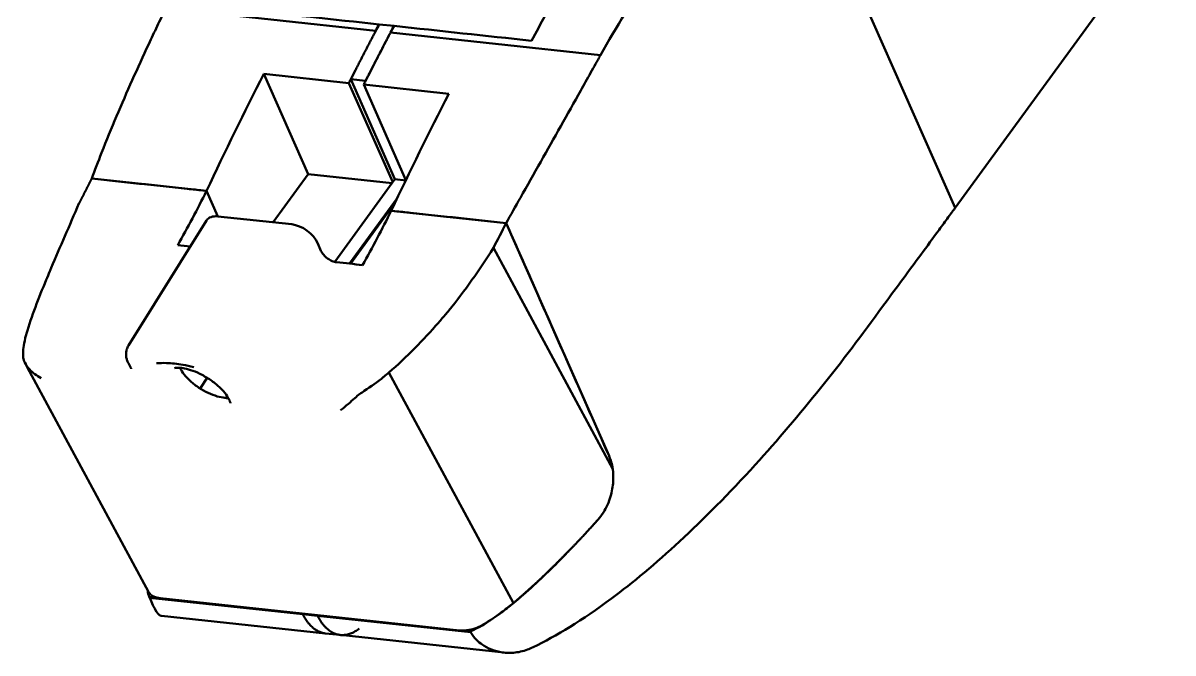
# Model space of a CAD drawing. Header units: millimetres. Extents: x 0 to 420, y 0 to 297.
# Drawn here: x 61.44 to 86.7, y 37.41 to 51.24 of the extents above; entities that cross this region are included whole.
import ezdxf

# ---------------------------------------------------------------- set-up
doc = ezdxf.new("R2010")
doc.units = ezdxf.units.MM
doc.header["$LTSCALE"] = 0.75
doc.layers.add('Sichtbar', color=7, linetype='Continuous', lineweight=50)

msp = doc.modelspace()

# ---------------------------------------------------------------- linework, layer by layer
at = {"layer": 'Sichtbar', "extrusion": (-0.330365, 0.746676, 0.57735)}
for p, q in [((86.702, 53.737, 6.425), (81.917, 47.183, 12.163)), ((79.875, 51.8, 15.731), (81.917, 47.183, 12.163)), ((69.189, 51.07, 19.909), (64.575, 51.565, 16.628)), ((69.265, 51.212, 19.823), (69.265, 51.212, 19.823)), ((69.59, 51.177, 20.054), (69.265, 51.212, 19.823)), ((69.514, 51.035, 20.14), (74.128, 50.539, 23.421)), ((66.731, 50.124, 19.238), (67.705, 47.922, 17.536)), ((66.731, 50.124, 19.238), (68.598, 49.923, 20.566)), ((69.562, 47.744, 18.881), (68.598, 49.923, 20.566)), ((68.964, 49.97, 20.751), (68.64, 50.005, 20.52)), ((69.61, 47.81, 18.824), (68.64, 50.005, 20.52)), ((70.79, 49.688, 22.125), (68.923, 49.889, 20.797)), ((69.85, 47.793, 19.177), (68.923, 49.889, 20.797)), ((65.471, 47.555, 20.622), (62.949, 47.826, 18.829)), ((67.705, 47.922, 17.536), (66.933, 46.865, 18.462)), ((69.548, 47.724, 18.846), (67.705, 47.922, 17.536)), ((68.286, 45.995, 20.412), (69.61, 47.81, 18.824)), ((69.846, 47.784, 18.991), (69.61, 47.81, 18.824)), ((65.389, 47.564, 20.565), (65.471, 47.555, 20.622)), ((65.718, 46.995, 20.19), (65.471, 47.555, 20.622)), ((65.718, 46.995, 20.19), (65.471, 47.555, 20.622)), ((69.664, 47.403, 19.38), (68.608, 45.957, 20.646)), ((69.615, 47.3, 19.433), (68.633, 45.955, 20.611)), ((67.342, 46.821, 23.942), (65.718, 46.995, 22.788)), ((69.611, 47.11, 23.567), (69.53, 47.119, 23.509)), ((69.53, 47.119, 23.509), (72.052, 46.848, 25.303)), ((63.756, 44.158, 24.481), (65.473, 46.907, 22.482)), ((72.052, 46.848, 25.303), (74.313, 41.735, 21.351)), ((67.985, 46.24, 23.816), (67.914, 46.402, 23.941)), ((74.396, 41.446, 21.191), (71.772, 46.301, 25.613)), ((61.483, 43.771, 22.271), (61.581, 43.591, 22.107)), ((63.754, 43.768, 24.366), (63.801, 43.682, 24.287)), ((61.581, 43.591, 22.107), (64.198, 38.748, 17.696)), ((72.212, 38.502, 22.6), (69.477, 43.565, 27.212)), ((65.334, 43.213, 22.714), (65.482, 43.451, 22.541)), ((64.42, 38.614, 17.996), (64.214, 38.636, 17.85)), ((67.586, 38.258, 20.228), (64.221, 38.62, 17.835)), ((64.45, 38.61, 18.019), (71.028, 37.903, 22.697)), ((72.106, 38.417, 22.649), (72.212, 38.502, 22.6)), ((68.083, 37.837, 19.464), (64.485, 38.224, 16.905)), ((67.586, 38.258, 20.228), (67.578, 38.274, 20.241)), ((67.586, 38.258, 20.228), (67.579, 38.274, 20.24)), ((67.91, 38.223, 20.459), (67.586, 38.258, 20.228)), ((67.91, 38.223, 20.459), (67.903, 38.239, 20.472)), ((67.91, 38.223, 20.459), (71.275, 37.862, 22.851)), ((71.058, 37.901, 22.717), (71.265, 37.878, 22.864)), ((68.405, 37.802, 19.693), (68.083, 37.837, 19.464)), ((68.408, 37.802, 19.695), (72.006, 37.415, 22.254))]:
    msp.add_line(p, q, dxfattribs=at)
at = {"layer": 'Sichtbar', "extrusion": (-0.811823, 0.087233, -0.57735)}
msp.add_arc((-48.729, -21.944, -69.015), 1, 225.0125, 244.6397, dxfattribs=at)
at = {"layer": 'Sichtbar', "extrusion": (-0.48153, -0.659279, 0.577477)}
for centre, start_param, end_param in [((65.884, 46.62, 22.498), 0.00011, 0.825403), ((67.508, 46.446, 23.653), -1.570796, 0)]:
    msp.add_ellipse(centre, major_axis=(-0.166, 0.375, 0.29), ratio=0.996195, start_param=start_param, end_param=end_param, dxfattribs=at)
at = {"layer": 'Sichtbar', "extrusion": (0.811823, -0.087233, 0.57735)}
for points, knots in [([(72.61, 50.852, 22.202), (73.823, 53.106, 20.836), (75.052, 55.168, 19.42), (77.764, 59.304, 16.231), (79.196, 61.286, 14.517), (80.663, 63.217, 12.747), (80.687, 63.249, 12.718), (80.712, 63.281, 12.688), (80.712, 63.281, 12.688), (80.712, 63.282, 12.688)], [-2.33545, -2.33545, -2.33545, -2.33545, -1.19379, -1.19379, -0.020093, -0.020093, -0.000291, -0.000291, 0, 0, 0, 0]), ([(68.64, 50.005, 20.52), (68.674, 50.072, 20.482), (68.726, 50.173, 20.425), (68.794, 50.308, 20.348), (68.846, 50.409, 20.291), (68.898, 50.511, 20.233), (68.95, 50.612, 20.176), (68.993, 50.696, 20.127), (69.028, 50.763, 20.088), (69.054, 50.813, 20.059), (69.081, 50.863, 20.03), (69.107, 50.913, 20.001), (69.133, 50.963, 19.971), (69.155, 51.005, 19.947), (69.173, 51.038, 19.927), (69.186, 51.063, 19.912), (69.199, 51.088, 19.897), (69.212, 51.113, 19.882), (69.223, 51.133, 19.87), (69.232, 51.15, 19.86), (69.239, 51.162, 19.853), (69.244, 51.173, 19.846), (69.249, 51.181, 19.842), (69.252, 51.187, 19.838), (69.255, 51.193, 19.834), (69.258, 51.198, 19.831), (69.26, 51.202, 19.828), (69.262, 51.205, 19.827), (69.263, 51.207, 19.826), (69.264, 51.209, 19.825), (69.264, 51.21, 19.824), (69.265, 51.211, 19.823), (69.265, 51.211, 19.823), (69.265, 51.212, 19.823), (69.265, 51.212, 19.823)], [-1.528197, -1.528197, -1.528197, -1.528197, -1.273864, -1.146505, -1.019058, -0.891555, -0.764028, -0.636506, -0.572756, -0.509019, -0.445298, -0.381597, -0.317919, -0.254268, -0.222453, -0.190647, -0.158849, -0.12706, -0.09528, -0.079393, -0.06351, -0.047628, -0.039689, -0.031749, -0.023811, -0.015873, -0.011905, -0.007936, -0.005952, -0.003968, -0.001984, -0.000992, -0.000496, 0, 0, 0, 0]), ([(69.514, 51.035, 20.14), (69.512, 51.031, 20.142), (69.51, 51.027, 20.144), (69.506, 51.02, 20.148), (69.504, 51.016, 20.151), (69.498, 51.005, 20.157), (69.494, 50.997, 20.161), (69.483, 50.975, 20.174), (69.475, 50.96, 20.183), (69.452, 50.916, 20.209), (69.436, 50.886, 20.226), (69.39, 50.797, 20.278), (69.359, 50.737, 20.312), (69.267, 50.558, 20.415), (69.205, 50.439, 20.484), (69.111, 50.257, 20.588), (69.079, 50.195, 20.624), (69.047, 50.132, 20.659)], [-22.284653, -22.284653, -22.284653, -22.284653, -22.267219, -22.267219, -22.249271, -22.249271, -22.213172, -22.213172, -22.140977, -22.140977, -21.996587, -21.996587, -21.707805, -21.707805, -21.130236, -21.130236, -20.828039, -20.828039, -20.828039, -20.828039]), ([(69.494, 50.996, 20.162), (69.491, 50.99, 20.166), (69.479, 50.968, 20.179), (69.458, 50.929, 20.202), (69.432, 50.879, 20.231), (69.405, 50.828, 20.261), (69.379, 50.778, 20.29), (69.353, 50.728, 20.319), (69.318, 50.661, 20.358), (69.275, 50.577, 20.406), (69.223, 50.476, 20.464), (69.171, 50.375, 20.522), (69.119, 50.273, 20.579), (69.05, 50.138, 20.656), (68.999, 50.037, 20.713), (68.964, 49.97, 20.751)], [0.231452, 0.231452, 0.231452, 0.231452, 0.254268, 0.317919, 0.381597, 0.445298, 0.509019, 0.572756, 0.636506, 0.764028, 0.891555, 1.019058, 1.146505, 1.273864, 1.528197, 1.528197, 1.528197, 1.528197]), ([(68.964, 49.97, 20.751), (68.978, 49.997, 20.736), (68.992, 50.024, 20.721), (69.019, 50.078, 20.69), (69.033, 50.105, 20.675), (69.047, 50.132, 20.659)], [0, 0, 0, 0, 0.1020312, 0.1020312, 0.2040623, 0.2040623, 0.2040623, 0.2040623]), ([(68.598, 49.923, 20.566), (68.605, 49.937, 20.559), (68.612, 49.951, 20.551), (68.626, 49.978, 20.536), (68.633, 49.991, 20.528), (68.64, 50.005, 20.52)], [0, 0, 0, 0, 0.0510321, 0.0510321, 0.1020627, 0.1020627, 0.1020627, 0.1020627]), ([(68.923, 49.889, 20.797), (68.93, 49.902, 20.79), (68.937, 49.916, 20.782), (68.95, 49.943, 20.767), (68.957, 49.956, 20.759), (68.964, 49.97, 20.751)], [0, 0, 0, 0, 0.0510321, 0.0510321, 0.1020627, 0.1020627, 0.1020627, 0.1020627]), ([(67.586, 38.258, 20.228), (67.586, 38.258, 20.228), (67.586, 38.258, 20.228), (67.586, 38.258, 20.228), (67.586, 38.258, 20.228), (67.586, 38.258, 20.228), (67.586, 38.258, 20.228), (67.586, 38.258, 20.227), (67.586, 38.258, 20.227), (67.586, 38.258, 20.227), (67.586, 38.258, 20.227), (67.586, 38.257, 20.227), (67.586, 38.257, 20.227), (67.586, 38.257, 20.227), (67.586, 38.257, 20.226), (67.587, 38.256, 20.226), (67.587, 38.256, 20.225), (67.587, 38.255, 20.225), (67.588, 38.254, 20.224), (67.588, 38.253, 20.223), (67.588, 38.252, 20.223), (67.589, 38.251, 20.222), (67.59, 38.25, 20.22), (67.591, 38.248, 20.219), (67.591, 38.246, 20.217), (67.593, 38.244, 20.216), (67.594, 38.241, 20.213), (67.596, 38.238, 20.21), (67.598, 38.235, 20.207), (67.599, 38.231, 20.204), (67.601, 38.228, 20.201), (67.603, 38.224, 20.197), (67.606, 38.218, 20.192), (67.61, 38.212, 20.187), (67.613, 38.206, 20.181), (67.617, 38.199, 20.175), (67.622, 38.191, 20.167), (67.628, 38.18, 20.156), (67.635, 38.168, 20.144), (67.643, 38.156, 20.132), (67.65, 38.144, 20.12), (67.658, 38.133, 20.107), (67.665, 38.121, 20.095), (67.676, 38.107, 20.078), (67.689, 38.089, 20.057), (67.705, 38.068, 20.031), (67.721, 38.048, 20.005), (67.738, 38.029, 19.979), (67.755, 38.011, 19.952), (67.778, 37.988, 19.916), (67.807, 37.961, 19.871), (67.843, 37.932, 19.816), (67.88, 37.908, 19.76), (67.918, 37.886, 19.704), (67.957, 37.868, 19.646), (67.996, 37.854, 19.589), (68.036, 37.844, 19.531), (68.066, 37.839, 19.488), (68.083, 37.837, 19.465), (68.086, 37.837, 19.461)], [0, 0, 0, 0, 0.000019, 0.000037, 0.000075, 0.000149, 0.000224, 0.000299, 0.000448, 0.000597, 0.000896, 0.001195, 0.001493, 0.001792, 0.002389, 0.002986, 0.003584, 0.004778, 0.005972, 0.007165, 0.008359, 0.009552, 0.011938, 0.014322, 0.016706, 0.019089, 0.023852, 0.028612, 0.033368, 0.03812, 0.042869, 0.047615, 0.057095, 0.066562, 0.076015, 0.085455, 0.094881, 0.113695, 0.132459, 0.151173, 0.169839, 0.188459, 0.207034, 0.225565, 0.262501, 0.299278, 0.335906, 0.372396, 0.408759, 0.445003, 0.51717, 0.588979, 0.660506, 0.731822, 0.802998, 0.874106, 0.945214, 1.016393, 1.031566, 1.031566, 1.031566, 1.031566]), ([(68.083, 37.837, 19.464), (68.081, 37.837, 19.467), (68.066, 37.839, 19.489), (68.036, 37.844, 19.531), (67.996, 37.854, 19.589), (67.957, 37.868, 19.646), (67.918, 37.886, 19.704), (67.88, 37.908, 19.76), (67.843, 37.932, 19.816), (67.807, 37.961, 19.871), (67.778, 37.988, 19.916), (67.755, 38.011, 19.952), (67.738, 38.029, 19.979), (67.721, 38.048, 20.005), (67.705, 38.068, 20.031), (67.689, 38.089, 20.057), (67.676, 38.107, 20.078), (67.665, 38.121, 20.095), (67.658, 38.133, 20.107), (67.65, 38.144, 20.12), (67.643, 38.156, 20.132), (67.635, 38.168, 20.144), (67.628, 38.18, 20.156), (67.622, 38.191, 20.167), (67.617, 38.199, 20.175), (67.613, 38.206, 20.181), (67.61, 38.212, 20.187), (67.606, 38.218, 20.192), (67.603, 38.224, 20.197), (67.601, 38.228, 20.201), (67.599, 38.231, 20.204), (67.598, 38.235, 20.207), (67.596, 38.238, 20.21), (67.594, 38.241, 20.213), (67.593, 38.244, 20.216), (67.591, 38.246, 20.217), (67.591, 38.248, 20.219), (67.59, 38.25, 20.22), (67.589, 38.251, 20.222), (67.588, 38.252, 20.223), (67.588, 38.253, 20.223), (67.588, 38.254, 20.224), (67.587, 38.255, 20.225), (67.587, 38.256, 20.225), (67.587, 38.256, 20.226), (67.586, 38.257, 20.226), (67.586, 38.257, 20.227), (67.586, 38.257, 20.227), (67.586, 38.257, 20.227), (67.586, 38.258, 20.227), (67.586, 38.258, 20.227), (67.586, 38.258, 20.227), (67.586, 38.258, 20.227), (67.586, 38.258, 20.228), (67.586, 38.258, 20.228), (67.586, 38.258, 20.228), (67.586, 38.258, 20.228), (67.586, 38.258, 20.228), (67.586, 38.258, 20.228), (67.586, 38.258, 20.228)], [-1.027156, -1.027156, -1.027156, -1.027156, -1.016393, -0.945214, -0.874105, -0.802998, -0.731822, -0.660506, -0.588979, -0.51717, -0.445003, -0.408759, -0.372396, -0.335906, -0.299277, -0.262501, -0.225565, -0.207034, -0.188459, -0.169839, -0.151173, -0.132459, -0.113695, -0.094881, -0.085455, -0.076015, -0.066562, -0.057095, -0.047615, -0.042869, -0.03812, -0.033368, -0.028612, -0.023852, -0.019089, -0.016706, -0.014322, -0.011937, -0.009552, -0.008358, -0.007165, -0.005971, -0.004778, -0.003583, -0.002986, -0.002389, -0.001792, -0.001493, -0.001194, -0.000896, -0.000597, -0.000448, -0.000298, -0.000224, -0.000149, -0.000074, -0.000037, -0.000018, 0, 0, 0, 0]), ([(67.91, 38.223, 20.459), (67.91, 38.223, 20.459), (67.91, 38.223, 20.459), (67.91, 38.223, 20.459), (67.91, 38.223, 20.459), (67.91, 38.223, 20.459), (67.91, 38.223, 20.458), (67.91, 38.223, 20.458), (67.91, 38.223, 20.458), (67.91, 38.223, 20.458), (67.911, 38.223, 20.458), (67.911, 38.223, 20.458), (67.911, 38.222, 20.458), (67.911, 38.222, 20.457), (67.911, 38.222, 20.457), (67.911, 38.221, 20.457), (67.912, 38.221, 20.456), (67.912, 38.22, 20.456), (67.912, 38.219, 20.455), (67.913, 38.218, 20.454), (67.913, 38.217, 20.454), (67.914, 38.216, 20.453), (67.915, 38.215, 20.451), (67.915, 38.213, 20.45), (67.916, 38.212, 20.448), (67.917, 38.209, 20.446), (67.919, 38.207, 20.444), (67.921, 38.203, 20.441), (67.922, 38.2, 20.438), (67.924, 38.197, 20.435), (67.926, 38.193, 20.432), (67.928, 38.189, 20.428), (67.931, 38.183, 20.423), (67.935, 38.177, 20.417), (67.938, 38.171, 20.411), (67.942, 38.164, 20.405), (67.946, 38.156, 20.397), (67.953, 38.146, 20.387), (67.96, 38.133, 20.375), (67.967, 38.121, 20.363), (67.975, 38.109, 20.351), (67.982, 38.098, 20.338), (67.99, 38.087, 20.326), (68, 38.072, 20.309), (68.014, 38.054, 20.288), (68.03, 38.033, 20.262), (68.046, 38.013, 20.236), (68.063, 37.994, 20.21), (68.08, 37.976, 20.183), (68.103, 37.953, 20.147), (68.132, 37.926, 20.102), (68.168, 37.898, 20.047), (68.205, 37.873, 19.991), (68.243, 37.851, 19.934), (68.282, 37.834, 19.877), (68.321, 37.819, 19.82), (68.361, 37.809, 19.762), (68.39, 37.804, 19.72), (68.406, 37.802, 19.698), (68.408, 37.802, 19.695)], [0, 0, 0, 0, 0.000019, 0.000037, 0.000075, 0.000149, 0.000224, 0.000299, 0.000448, 0.000597, 0.000896, 0.001195, 0.001493, 0.001792, 0.002389, 0.002986, 0.003584, 0.004778, 0.005972, 0.007165, 0.008359, 0.009552, 0.011938, 0.014322, 0.016706, 0.019089, 0.023852, 0.028612, 0.033368, 0.03812, 0.042869, 0.047615, 0.057095, 0.066562, 0.076015, 0.085455, 0.094881, 0.113695, 0.132459, 0.151173, 0.169839, 0.188459, 0.207034, 0.225565, 0.262501, 0.299278, 0.335906, 0.372396, 0.408759, 0.445003, 0.51717, 0.588979, 0.660506, 0.731822, 0.802998, 0.874106, 0.945214, 1.016393, 1.027156, 1.027156, 1.027156, 1.027156]), ([(67.91, 38.223, 20.459), (67.91, 38.223, 20.459), (67.91, 38.223, 20.459), (67.91, 38.223, 20.459), (67.91, 38.223, 20.459), (67.91, 38.223, 20.459), (67.91, 38.223, 20.458), (67.91, 38.223, 20.458), (67.91, 38.223, 20.458), (67.91, 38.223, 20.458), (67.911, 38.223, 20.458), (67.911, 38.223, 20.458), (67.911, 38.222, 20.458), (67.911, 38.222, 20.457), (67.911, 38.222, 20.457), (67.911, 38.221, 20.457), (67.912, 38.221, 20.456), (67.912, 38.22, 20.456), (67.912, 38.219, 20.455), (67.913, 38.218, 20.454), (67.913, 38.217, 20.454), (67.914, 38.216, 20.453), (67.915, 38.215, 20.451), (67.915, 38.213, 20.45), (67.916, 38.212, 20.448), (67.917, 38.209, 20.446), (67.919, 38.207, 20.444), (67.921, 38.203, 20.441), (67.922, 38.2, 20.438), (67.924, 38.197, 20.435), (67.926, 38.193, 20.432), (67.928, 38.189, 20.428), (67.931, 38.183, 20.423), (67.935, 38.177, 20.417), (67.938, 38.171, 20.411), (67.942, 38.164, 20.406), (67.946, 38.156, 20.397), (67.953, 38.146, 20.387), (67.96, 38.133, 20.375), (67.967, 38.121, 20.363), (67.975, 38.109, 20.351), (67.982, 38.098, 20.338), (67.99, 38.087, 20.326), (68, 38.072, 20.309), (68.014, 38.054, 20.288), (68.03, 38.033, 20.262), (68.046, 38.013, 20.236), (68.063, 37.994, 20.21), (68.08, 37.976, 20.183), (68.103, 37.953, 20.147), (68.132, 37.926, 20.102), (68.168, 37.898, 20.047), (68.205, 37.873, 19.991), (68.243, 37.851, 19.934), (68.282, 37.834, 19.877), (68.321, 37.819, 19.82), (68.361, 37.809, 19.762), (68.402, 37.802, 19.704), (68.443, 37.799, 19.646), (68.484, 37.8, 19.587), (68.526, 37.804, 19.529), (68.569, 37.812, 19.471), (68.611, 37.824, 19.413), (68.653, 37.84, 19.356), (68.696, 37.859, 19.299), (68.739, 37.882, 19.242), (68.781, 37.91, 19.186), (68.809, 37.93, 19.15), (68.823, 37.941, 19.132)], [0, 0, 0, 0, 0.000018, 0.000037, 0.000074, 0.000149, 0.000224, 0.000298, 0.000448, 0.000597, 0.000896, 0.001194, 0.001493, 0.001792, 0.002389, 0.002986, 0.003583, 0.004778, 0.005971, 0.007165, 0.008358, 0.009552, 0.011937, 0.014322, 0.016706, 0.019089, 0.023852, 0.028612, 0.033368, 0.03812, 0.042869, 0.047615, 0.057095, 0.066562, 0.076015, 0.085455, 0.094881, 0.113695, 0.132459, 0.151173, 0.169839, 0.188459, 0.207034, 0.225565, 0.262501, 0.299277, 0.335906, 0.372396, 0.408759, 0.445003, 0.51717, 0.588979, 0.660506, 0.731822, 0.802998, 0.874105, 0.945214, 1.016393, 1.087713, 1.159245, 1.231063, 1.303239, 1.375851, 1.448977, 1.522698, 1.5971, 1.672269, 1.748297, 1.748297, 1.748297, 1.748297])]:
    msp.add_open_spline(points, degree=3, knots=knots, dxfattribs=at)
at = {"layer": 'Sichtbar'}
for points, knots in [([(77.772, 56.555, 19.408), (77.771, 56.555, 19.408), (77.77, 56.553, 19.41), (77.698, 56.442, 19.494), (77.071, 55.477, 20.235), (75.535, 52.963, 21.955), (74.834, 51.766, 22.71), (74.128, 50.539, 23.421)], [0, 0, 0, 0, 0.0002878, 0.0002878, 0.2613842, 0.2613842, 0.4912864, 0.4912864, 0.4912864, 0.4912864]), ([(62.949, 47.826, 18.829), (63.016, 48.008, 18.725), (63.089, 48.197, 18.617), (63.377, 48.929, 18.197), (63.605, 49.463, 17.885), (63.958, 50.251, 17.417), (64.078, 50.515, 17.26), (64.262, 50.909, 17.023), (64.324, 51.041, 16.944), (64.418, 51.237, 16.825), (64.449, 51.303, 16.786), (64.496, 51.401, 16.727), (64.512, 51.434, 16.707), (64.536, 51.483, 16.677), (64.543, 51.5, 16.667), (64.555, 51.524, 16.652), (64.559, 51.533, 16.647), (64.565, 51.545, 16.64), (64.567, 51.549, 16.637), (64.57, 51.555, 16.634), (64.571, 51.557, 16.633), (64.573, 51.56, 16.631), (64.573, 51.561, 16.63), (64.575, 51.564, 16.628), (64.575, 51.565, 16.628), (64.575, 51.565, 16.628)], [7.87655, 7.87655, 7.87655, 7.87655, 8.049462, 8.049462, 8.519887, 8.519887, 8.757554, 8.757554, 8.876813, 8.876813, 8.936541, 8.936541, 8.96642, 8.96642, 8.981363, 8.981363, 8.988835, 8.988835, 8.992565, 8.992565, 8.994334, 8.994334, 8.995114, 8.995114, 8.996667, 8.996667, 8.996667, 8.996667]), ([(72.052, 46.848, 25.303), (72.153, 47.026, 25.223), (72.258, 47.212, 25.139), (72.664, 47.931, 24.801), (72.96, 48.458, 24.538), (73.398, 49.237, 24.131), (73.544, 49.498, 23.991), (73.763, 49.888, 23.78), (73.836, 50.018, 23.709), (73.946, 50.214, 23.601), (73.982, 50.279, 23.565), (74.037, 50.376, 23.511), (74.055, 50.409, 23.493), (74.082, 50.458, 23.466), (74.091, 50.474, 23.457), (74.105, 50.498, 23.444), (74.109, 50.506, 23.439), (74.116, 50.519, 23.432), (74.118, 50.523, 23.43), (74.122, 50.529, 23.427), (74.123, 50.53, 23.426), (74.125, 50.534, 23.424), (74.125, 50.535, 23.423), (74.127, 50.538, 23.422), (74.127, 50.539, 23.421), (74.128, 50.539, 23.421)], [7.87655, 7.87655, 7.87655, 7.87655, 8.049462, 8.049462, 8.519887, 8.519887, 8.757554, 8.757554, 8.876813, 8.876813, 8.936541, 8.936541, 8.96642, 8.96642, 8.981363, 8.981363, 8.988835, 8.988835, 8.992565, 8.992565, 8.994334, 8.994334, 8.995114, 8.995114, 8.996667, 8.996667, 8.996667, 8.996667]), ([(62.029, 45.791, 20.241), (62.039, 45.816, 20.221), (62.049, 45.84, 20.201), (62.252, 46.319, 19.802), (62.46, 46.79, 19.458), (62.669, 47.279, 19.139)], [1.940725, 1.940725, 1.940725, 1.940725, 2.040371, 2.040371, 3.907147, 3.907147, 3.907147, 3.907147]), ([(71.772, 46.301, 25.613), (71.471, 45.822, 25.866), (71.148, 45.364, 26.128), (70.771, 44.903, 26.403), (70.752, 44.88, 26.417), (70.732, 44.856, 26.431)], [0, 0, 0, 0, 1.859128, 1.859128, 1.959408, 1.959408, 1.959408, 1.959408]), ([(61.513, 44.42, 21.548), (61.625, 44.796, 21.144), (61.782, 45.198, 20.755), (61.975, 45.663, 20.35), (62.002, 45.727, 20.295), (62.029, 45.791, 20.241)], [-3.911884, -3.911884, -3.911884, -3.911884, -2.234986, -2.234986, -1.969699, -1.969699, -1.969699, -1.969699]), ([(72.643, 37.531, 21.848), (72.643, 37.531, 21.848), (72.643, 37.531, 21.848), (72.643, 37.531, 21.848), (72.643, 37.531, 21.848), (73.153, 37.777, 21.532), (73.728, 38.127, 21.068), (75.305, 39.302, 19.625), (76.37, 40.27, 18.512), (78.504, 42.618, 16.154), (79.441, 43.794, 15.074), (80.323, 45.018, 14.05)], [0, 0, 0, 0, 0.0000638, 0.0000638, 0.0001596, 0.0001596, 0.0574401, 0.0574401, 0.1420578, 0.1420578, 0.2136511, 0.2136511, 0.2136511, 0.2136511]), ([(70.732, 44.856, 26.431), (70.677, 44.79, 26.471), (70.622, 44.725, 26.51), (70.236, 44.28, 26.779), (69.869, 43.906, 27.012), (69.477, 43.565, 27.212)], [-1.958446, -1.958446, -1.958446, -1.958446, -1.671441, -1.671441, 0, 0, 0, 0]), ([(61.439, 43.93, 22.128), (61.439, 43.942, 22.113), (61.439, 43.953, 22.098), (61.441, 44.047, 21.978), (61.452, 44.16, 21.84), (61.488, 44.317, 21.664)], [-0.8343394, -0.8343394, -0.8343394, -0.8343394, -0.7310322, -0.7310322, -0.0116822, -0.0116822, -0.0116822, -0.0116822]), ([(63.754, 43.768, 24.366), (63.744, 43.786, 24.372), (63.735, 43.806, 24.379), (63.72, 43.848, 24.393), (63.713, 43.871, 24.4), (63.704, 43.921, 24.415), (63.701, 43.948, 24.423), (63.703, 44.006, 24.439), (63.707, 44.037, 24.448), (63.725, 44.099, 24.464), (63.739, 44.13, 24.473), (63.756, 44.158, 24.481)], [3.1415927, 3.1415927, 3.1415927, 3.1415927, 3.2906933, 3.2906933, 3.4397939, 3.4397939, 3.5888946, 3.5888946, 3.7379952, 3.7379952, 3.8870958, 3.8870958, 3.8870958, 3.8870958]), ([(61.838, 43.443, 22.422), (61.838, 43.443, 22.422), (61.837, 43.443, 22.422), (61.74, 43.496, 22.409), (61.654, 43.561, 22.386), (61.539, 43.683, 22.328), (61.502, 43.734, 22.298), (61.458, 43.82, 22.237), (61.446, 43.857, 22.207), (61.442, 43.892, 22.172)], [-0.6083872, -0.6083872, -0.6083872, -0.6083872, -0.6073444, -0.6073444, -0.3402231, -0.3402231, -0.1471552, -0.1471552, 0, 0, 0, 0]), ([(64.374, 43.771, 25.05), (64.374, 43.771, 25.051), (64.375, 43.771, 25.052), (64.444, 43.775, 25.116), (64.515, 43.776, 25.177), (64.647, 43.773, 25.281), (64.706, 43.769, 25.326), (64.827, 43.756, 25.412), (64.889, 43.747, 25.454), (65.029, 43.721, 25.542), (65.109, 43.703, 25.589), (65.19, 43.683, 25.631), (65.191, 43.683, 25.632), (65.192, 43.683, 25.632)], [-1.007464, -1.007464, -1.007464, -1.007464, -1.004181, -1.004181, -0.724734, -0.724734, -0.502091, -0.502091, -0.279447, -0.279447, 0, 0, 0.003283, 0.003283, 0.003283, 0.003283]), ([(63.814, 43.65, 24.158), (63.814, 43.65, 24.181), (63.813, 43.653, 24.203), (63.81, 43.664, 24.246), (63.806, 43.672, 24.267), (63.801, 43.682, 24.287)], [0.7608586, 0.7608586, 0.7608586, 0.7608586, 0.8497316, 0.8497316, 0.9442158, 0.9442158, 0.9442158, 0.9442158]), ([(64.765, 43.66, 24.745), (64.765, 43.66, 24.802), (64.772, 43.663, 24.857), (64.802, 43.668, 24.969), (64.828, 43.671, 25.025), (64.897, 43.669, 25.132), (64.941, 43.664, 25.182), (65.044, 43.644, 25.272), (65.104, 43.627, 25.312), (65.235, 43.58, 25.376), (65.305, 43.549, 25.399), (65.448, 43.473, 25.423), (65.52, 43.429, 25.424), (65.654, 43.333, 25.401), (65.716, 43.281, 25.378), (65.821, 43.178, 25.31), (65.865, 43.128, 25.267), (65.931, 43.038, 25.166), (65.955, 42.998, 25.11), (65.984, 42.938, 24.993), (65.991, 42.915, 24.932), (65.996, 42.894, 24.828), (65.996, 42.89, 24.787), (65.996, 42.89, 24.745)], [4.23766, 4.23766, 4.23766, 4.23766, 4.414363, 4.414363, 4.616189, 4.616189, 4.830866, 4.830866, 5.066558, 5.066558, 5.320281, 5.320281, 5.584006, 5.584006, 5.847954, 5.847954, 6.101752, 6.101752, 6.335875, 6.335875, 6.547212, 6.547212, 6.678124, 6.678124, 6.678124, 6.678124]), ([(65.949, 43.006, 23.803), (65.926, 43.005, 23.77), (65.9, 43.006, 23.738), (65.822, 43.014, 23.66), (65.766, 43.025, 23.617), (65.643, 43.061, 23.546), (65.576, 43.086, 23.519), (65.44, 43.149, 23.483), (65.37, 43.189, 23.476), (65.237, 43.276, 23.484), (65.175, 43.325, 23.499), (65.065, 43.425, 23.551), (65.017, 43.476, 23.587), (64.942, 43.572, 23.675), (64.914, 43.616, 23.726), (64.893, 43.66, 23.79), (64.891, 43.664, 23.796), (64.889, 43.668, 23.803)], [1.417492, 1.417492, 1.417492, 1.417492, 1.56665, 1.56665, 1.818626, 1.818626, 2.087037, 2.087037, 2.365813, 2.365813, 2.647173, 2.647173, 2.922967, 2.922967, 3.184919, 3.184919, 3.215107, 3.215107, 3.215107, 3.215107]), ([(69.362, 43.47, 27.264), (69.228, 43.363, 27.322), (69.083, 43.256, 27.375), (68.919, 43.15, 27.418), (68.903, 43.139, 27.422), (68.887, 43.13, 27.425)], [-0.06844801, -0.06844801, -0.06844801, -0.06844801, -0.03836547, -0.03836547, -0.03499415, -0.03499415, -0.03499415, -0.03499415]), ([(68.84, 43.097, 27.433), (68.801, 43.067, 27.438), (68.763, 43.035, 27.432), (68.68, 42.963, 27.403), (68.634, 42.92, 27.373), (68.525, 42.823, 27.273), (68.467, 42.773, 27.193), (68.416, 42.736, 27.101), (68.416, 42.736, 27.1), (68.416, 42.736, 27.1)], [-0.7576794, -0.7576794, -0.7576794, -0.7576794, -0.5740992, -0.5740992, -0.3332415, -0.3332415, 0, 0, 0.0013009, 0.0013009, 0.0013009, 0.0013009]), ([(74.348, 41.643, 21.286), (74.338, 41.674, 21.306), (74.327, 41.703, 21.326), (74.314, 41.733, 21.349), (74.314, 41.734, 21.35), (74.313, 41.736, 21.351)], [-2.9187607, -2.9187607, -2.9187607, -2.9187607, -2.8059998, -2.8059998, -2.8002179, -2.8002179, -2.8002179, -2.8002179]), ([(74.396, 41.446, 21.191), (74.407, 41.358, 21.156), (74.41, 41.266, 21.13), (74.396, 41.063, 21.096), (74.376, 40.953, 21.092), (74.309, 40.719, 21.113), (74.256, 40.599, 21.145), (74.155, 40.437, 21.222), (74.116, 40.385, 21.254), (74.074, 40.338, 21.29)], [-5.461764, -5.461764, -5.461764, -5.461764, -5.176343, -5.176343, -4.842071, -4.842071, -4.442465, -4.442465, -4.225294, -4.225294, -4.225294, -4.225294]), ([(64.221, 38.62, 17.835), (64.221, 38.62, 17.835), (64.221, 38.62, 17.835), (64.221, 38.62, 17.835), (64.221, 38.62, 17.835), (64.221, 38.62, 17.835), (64.221, 38.62, 17.835), (64.221, 38.62, 17.835), (64.221, 38.62, 17.835), (64.222, 38.619, 17.835), (64.222, 38.617, 17.833), (64.28, 38.487, 17.715), (64.317, 38.41, 17.586), (64.386, 38.285, 17.33), (64.427, 38.236, 17.145), (64.478, 38.225, 16.933), (64.482, 38.224, 16.919), (64.485, 38.224, 16.905)], [0, 0, 0, 0, 0.000007961, 0.000007961, 0.000022188, 0.000022188, 0.000032863, 0.000032863, 0.000051071, 0.000051071, 0.000121973, 0.000121973, 0.003267227, 0.003267227, 0.008397944, 0.008397944, 0.00875671, 0.00875671, 0.00875671, 0.00875671]), ([(71.275, 37.862, 22.851), (71.275, 37.862, 22.851), (71.275, 37.862, 22.851), (71.275, 37.862, 22.851), (71.275, 37.862, 22.851), (71.275, 37.862, 22.851), (71.275, 37.862, 22.851), (71.275, 37.862, 22.851), (71.275, 37.862, 22.851), (71.275, 37.861, 22.851), (71.276, 37.859, 22.849), (71.35, 37.728, 22.742), (71.448, 37.644, 22.657), (71.648, 37.505, 22.495), (71.802, 37.444, 22.389), (72.051, 37.409, 22.225), (72.132, 37.406, 22.172), (72.317, 37.421, 22.053), (72.42, 37.443, 21.987), (72.521, 37.48, 21.924)], [0, 0, 0, 0, 0.00000796, 0.00000796, 0.00002219, 0.00002219, 0.00003286, 0.00003286, 0.00005107, 0.00005107, 0.00012197, 0.00012197, 0.00326723, 0.00326723, 0.00839794, 0.00839794, 0.01082114, 0.01082114, 0.01394632, 0.01394632, 0.01394632, 0.01394632])]:
    msp.add_open_spline(points, degree=3, knots=knots, dxfattribs=at)
at = {"layer": 'Sichtbar', "extrusion": (0.106838, 0.994276, 0)}
for points in [[(69.265, 51.212, 19.823), (68.259, 51.32, 19.107), (67.252, 51.428, 18.391), (66.245, 51.536, 17.675)], [(69.59, 51.177, 20.054), (70.597, 51.069, 20.77), (71.603, 50.96, 21.486), (72.61, 50.852, 22.202)], [(64.838, 46.363, 21.331), (64.93, 46.353, 21.397), (65.023, 46.343, 21.463), (65.115, 46.333, 21.528)], [(68.329, 45.987, 23.814), (68.519, 45.967, 23.949), (68.708, 45.947, 24.083), (68.897, 45.926, 24.218)]]:
    msp.add_open_spline(points, degree=3, dxfattribs=at)
at = {"layer": 'Sichtbar', "extrusion": (-0.811823, 0.087233, -0.57735)}
for points, degree, knots in [([(69.189, 51.07, 19.909), (69.187, 51.066, 19.911), (69.185, 51.062, 19.913), (69.181, 51.055, 19.918), (69.179, 51.051, 19.92), (69.175, 51.042, 19.925), (69.172, 51.037, 19.928), (69.169, 51.031, 19.931)], 3, [-22.28465303, -22.28465303, -22.28465303, -22.28465303, -22.26721918, -22.26721918, -22.24927062, -22.24927062, -22.22334444, -22.22334444, -22.22334444, -22.22334444]), ([(62.669, 47.279, 19.139), (62.682, 47.303, 19.125), (62.739, 47.413, 19.061), (62.796, 47.522, 18.998), (62.851, 47.631, 18.936), (62.906, 47.741, 18.875), (62.949, 47.826, 18.829)], 5, [-0.1281163, -0.1281163, -0.1281163, -0.1281163, -0.1281163, -0.1281163, -0.1, 0, 0, 0, 0, 0, 0])]:
    msp.add_open_spline(points, degree=degree, knots=knots, dxfattribs=at)
at = {"layer": 'Sichtbar', "extrusion": (0.811823, -0.087233, 0.57735)}
for points in [[(69.265, 51.212, 19.823), (69.24, 51.164, 19.852), (69.214, 51.117, 19.88), (69.189, 51.07, 19.909)], [(69.59, 51.177, 20.054), (69.565, 51.129, 20.082), (69.539, 51.082, 20.111), (69.514, 51.035, 20.14)], [(66.731, 50.124, 19.238), (66.301, 49.281, 19.715), (65.879, 48.427, 20.18), (65.471, 47.555, 20.622)], [(70.79, 49.688, 22.125), (70.36, 48.845, 22.602), (69.938, 47.991, 23.067), (69.53, 47.119, 23.509)]]:
    msp.add_open_spline(points, degree=3, dxfattribs=at)
at = {"layer": 'Sichtbar', "extrusion": (0.106838, 0.994276, 0)}
for points in [[(65.389, 47.564, 20.565), (65.275, 47.576, 20.484), (65.162, 47.588, 20.403), (64.348, 47.675, 19.824), (63.648, 47.751, 19.326), (62.949, 47.826, 18.829)], [(69.611, 47.11, 23.567), (69.725, 47.098, 23.648), (69.839, 47.085, 23.729), (70.653, 46.998, 24.308), (71.352, 46.923, 24.805), (72.052, 46.848, 25.303)]]:
    msp.add_open_spline(points, degree=3, knots=[-4.37078, -4.37078, -4.37078, -4.37078, -3.949621, -3.949621, -1.364023, -1.364023, -1.364023, -1.364023], dxfattribs=at)
at = {"layer": 'Sichtbar', "extrusion": (-0.811823, 0.087233, -0.57735)}
for points in [[(65.471, 47.555, 20.622), (65.269, 47.148, 20.844), (65.057, 46.749, 21.082), (64.838, 46.363, 21.331)], [(68.897, 45.926, 24.218), (69.116, 46.313, 23.969), (69.328, 46.712, 23.731), (69.53, 47.119, 23.509)], [(72.052, 46.848, 25.303), (71.961, 46.663, 25.403), (71.867, 46.481, 25.507), (71.772, 46.301, 25.613)]]:
    msp.add_open_spline(points, degree=3, dxfattribs=at)
at = {"layer": 'Sichtbar', "extrusion": (0.330365, -0.746676, -0.57735)}
msp.add_open_spline([(80.323, 45.018, 14.05), (80.587, 45.373, 13.743), (80.85, 45.729, 13.433), (81.246, 46.267, 12.964), (81.381, 46.45, 12.804), (81.582, 46.725, 12.564), (81.649, 46.817, 12.483), (81.75, 46.954, 12.363), (81.783, 47, 12.323), (81.834, 47.069, 12.263), (81.85, 47.092, 12.243), (81.875, 47.126, 12.213), (81.884, 47.137, 12.203), (81.896, 47.155, 12.188), (81.901, 47.16, 12.183), (81.907, 47.169, 12.175), (81.909, 47.172, 12.173), (81.913, 47.177, 12.168), (81.915, 47.18, 12.165), (81.917, 47.183, 12.163)], degree=3, knots=[0.050997, 0.050997, 0.050997, 0.050997, 1.665976, 1.665976, 2.500007, 2.500007, 2.917123, 2.917123, 3.125692, 3.125692, 3.229978, 3.229978, 3.282121, 3.282121, 3.308193, 3.308193, 3.32119, 3.32119, 3.333916, 3.333916, 3.333916, 3.333916], dxfattribs=at)
at = {"layer": 'Sichtbar', "extrusion": (-0.914526, -0.404527, 0)}
msp.add_open_spline([(72.052, 46.848, 25.303), (72.246, 46.408, 24.963), (72.441, 45.968, 24.623), (73.195, 44.264, 23.305), (73.754, 43, 22.328), (74.313, 41.736, 21.351)], degree=3, knots=[-10.62593, -10.62593, -10.62593, -10.62593, -8.858738, -8.858738, -3.780269, -3.780269, -3.780269, -3.780269], dxfattribs=at)
at = {"layer": 'Sichtbar', "extrusion": (0.48153, 0.659279, -0.577477)}
msp.add_open_spline([(68.329, 45.987, 23.814), (68.298, 45.991, 23.792), (68.264, 46, 23.774), (68.196, 46.028, 23.749), (68.162, 46.047, 23.743), (68.099, 46.093, 23.743), (68.07, 46.119, 23.749), (68.033, 46.163, 23.767), (68.021, 46.178, 23.775), (68.001, 46.209, 23.793), (67.992, 46.225, 23.804), (67.985, 46.24, 23.816)], degree=3, knots=[0, 0, 0, 0, 0.1160843, 0.1160843, 0.232781, 0.232781, 0.3507097, 0.3507097, 0.4127336, 0.4127336, 0.4748105, 0.4748105, 0.4748105, 0.4748105], dxfattribs=at)
at = {"layer": 'Sichtbar'}
for points in [[(61.488, 44.317, 21.664), (61.488, 44.319, 21.661), (61.489, 44.322, 21.658), (61.49, 44.325, 21.655)], [(61.439, 43.93, 22.128), (61.439, 43.918, 22.144), (61.44, 43.905, 22.158), (61.442, 43.892, 22.172)], [(69.371, 43.478, 27.26), (69.368, 43.475, 27.261), (69.365, 43.473, 27.262), (69.362, 43.47, 27.264)], [(68.84, 43.097, 27.433), (68.855, 43.108, 27.432), (68.871, 43.119, 27.429), (68.887, 43.13, 27.425)], [(72.521, 37.48, 21.924), (72.562, 37.494, 21.898), (72.603, 37.511, 21.873), (72.643, 37.531, 21.848)]]:
    msp.add_open_spline(points, degree=3, dxfattribs=at)
at = {"layer": 'Sichtbar', "extrusion": (0.918079, 0.169837, 0.358171)}
msp.add_open_spline([(61.49, 44.325, 21.655), (61.498, 44.357, 21.619), (61.506, 44.388, 21.584), (61.513, 44.42, 21.548)], degree=3, dxfattribs=at)
at = {"layer": 'Sichtbar', "extrusion": (-0.603753, 0.333363, -0.724121)}
msp.add_open_spline([(69.477, 43.565, 27.212), (69.441, 43.536, 27.228), (69.406, 43.507, 27.244), (69.371, 43.478, 27.26)], degree=3, dxfattribs=at)
at = {"layer": 'Sichtbar', "extrusion": (0.33026, -0.746821, -0.577224)}
for points, degree, knots in [([(72.212, 38.502, 22.6), (72.3, 38.576, 22.554), (72.475, 38.727, 22.459), (72.739, 38.965, 22.303), (73.094, 39.303, 22.069), (73.464, 39.678, 21.795), (73.76, 39.992, 21.558), (73.967, 40.219, 21.382), (74.074, 40.338, 21.29), (74.074, 40.338, 21.29)], 5, [-1, -1, -1, -1, -1, -1, -0.8, -0.6, -0.4, -0.2, -0.1999629, -0.1999629, -0.1999629, -0.1999629, -0.1999629, -0.1999629]), ([(64.198, 38.748, 17.696), (64.205, 38.735, 17.717), (64.213, 38.723, 17.737), (64.247, 38.684, 17.807), (64.278, 38.661, 17.855), (64.355, 38.627, 17.943), (64.4, 38.615, 17.984), (64.45, 38.61, 18.019)], 3, [0.1586811, 0.1586811, 0.1586811, 0.1586811, 0.23524, 0.23524, 0.4190036, 0.4190036, 0.6026551, 0.6026551, 0.6026551, 0.6026551]), ([(71.571, 38.042, 22.829), (71.602, 38.06, 22.822), (71.634, 38.08, 22.815), (71.727, 38.14, 22.791), (71.788, 38.181, 22.772), (71.934, 38.285, 22.722), (72.019, 38.349, 22.688), (72.106, 38.417, 22.649)], 3, [0.006981124, 0.006981124, 0.006981124, 0.006981124, 0.008397944, 0.008397944, 0.010821139, 0.010821139, 0.01394632, 0.01394632, 0.01394632, 0.01394632]), ([(71.028, 37.903, 22.697), (71.091, 37.896, 22.742), (71.161, 37.9, 22.778), (71.291, 37.923, 22.822), (71.349, 37.94, 22.834), (71.464, 37.983, 22.843), (71.519, 38.01, 22.84), (71.571, 38.042, 22.829)], 3, [0, 0, 0, 0, 0.2335511, 0.2335511, 0.417979, 0.417979, 0.6025997, 0.6025997, 0.6025997, 0.6025997])]:
    msp.add_open_spline(points, degree=degree, knots=knots, dxfattribs=at)
at = {"layer": 'Sichtbar', "extrusion": (0.330313, -0.746748, -0.577287)}
msp.add_open_spline([(73.493, 39.713, 21.766), (73.373, 39.588, 21.859), (73.253, 39.465, 21.95), (72.867, 39.079, 22.228), (72.564, 38.793, 22.424), (72.104, 38.412, 22.654), (71.936, 38.282, 22.726), (71.611, 38.061, 22.825), (71.44, 37.958, 22.861), (71.265, 37.878, 22.864)], degree=3, knots=[1.944553, 1.944553, 1.944553, 1.944553, 2.509127, 2.509127, 3.769514, 3.769514, 4.405988, 4.405988, 4.96794, 4.96794, 4.96794, 4.96794], dxfattribs=at)
msp.add_open_spline([(64.178, 38.784, 17.637), (64.184, 38.732, 17.708), (64.196, 38.682, 17.779), (64.214, 38.636, 17.85)], degree=3, dxfattribs=at)
at = {"layer": 'Sichtbar', "extrusion": (-0.463724, -0.697185, 0.546711)}
msp.add_open_spline([(64.214, 38.636, 17.85), (64.216, 38.631, 17.845), (64.219, 38.625, 17.84), (64.221, 38.62, 17.835)], degree=3, dxfattribs=at)
at = {"layer": 'Sichtbar', "extrusion": (0.463723, 0.697185, -0.546711)}
msp.add_open_spline([(71.265, 37.878, 22.864), (71.268, 37.873, 22.86), (71.271, 37.867, 22.856), (71.275, 37.862, 22.851)], degree=3, dxfattribs=at)

doc.saveas('drawing.dxf')
